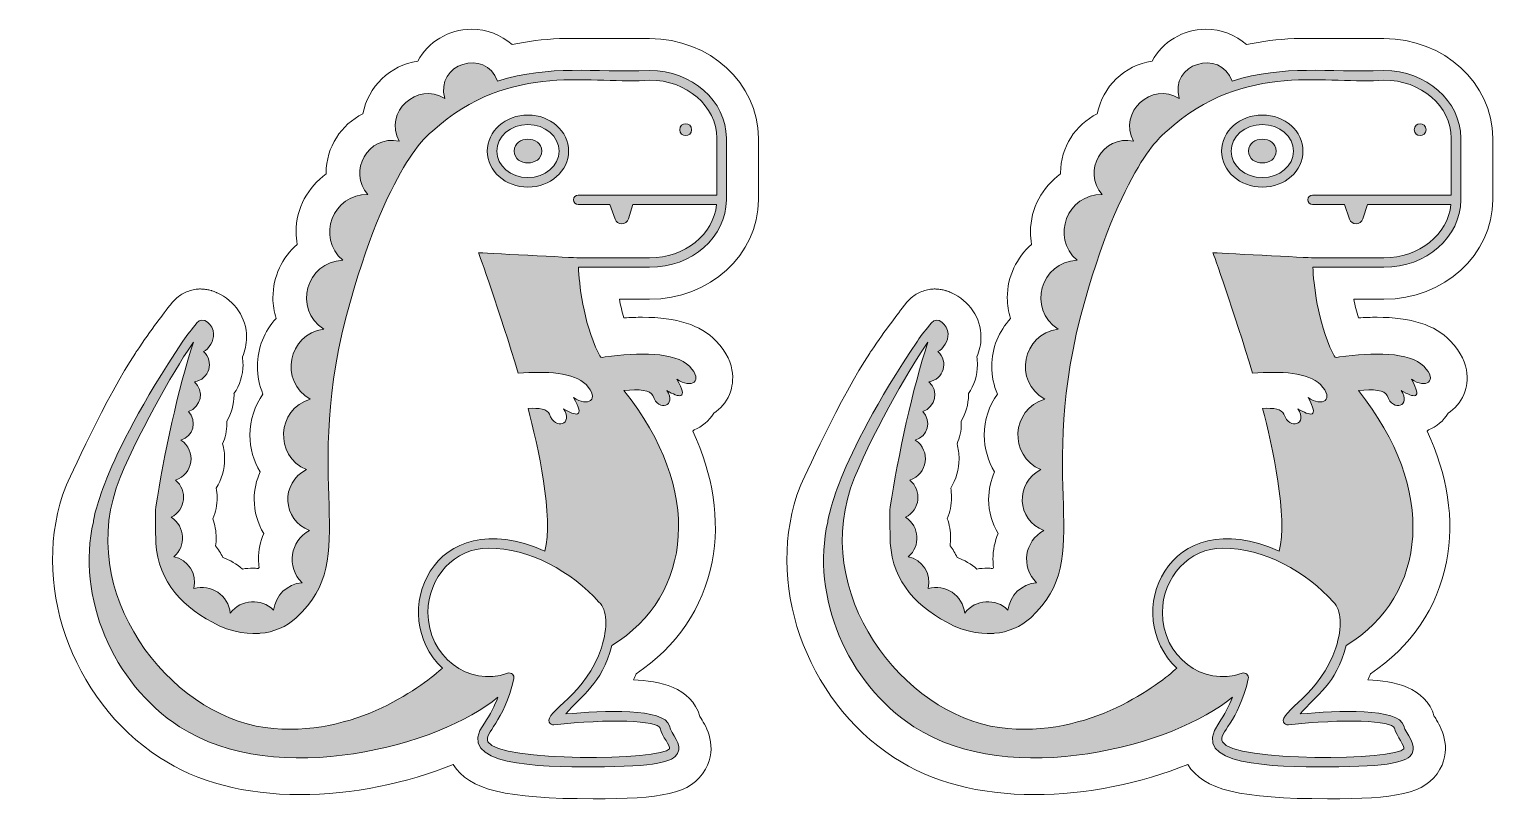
# Model space of a CAD drawing. Header units: inches. Extents: x 2.6 to 16, y -9.1 to -3.1.
# Drawn here: x 8.73 to 11.926, y -7.055 to -5.373 of the extents above; entities that cross this region are included whole.
import ezdxf

# ---------------------------------------------------------------- set-up
doc = ezdxf.new("R2010")
doc.units = ezdxf.units.IN
doc.header["$MEASUREMENT"] = 0
doc.layers.add('_U+0421_U+043B_U+043E_U+0439 1', color=7, linetype='Continuous')

msp = doc.modelspace()

# ---------------------------------------------------------------- hatches: boundary and pattern name
at = {"layer": '_U+0421_U+043B_U+043E_U+0439 1', "true_color": 0xffffff}
h = msp.add_hatch(color=7, dxfattribs=at)
h.dxf.hatch_style = 2
edge = h.paths.add_edge_path()
edge.add_spline(control_points=[(9.819, -5.5606), (9.7699, -5.5606), (9.73, -5.596), (9.73, -5.6394), (9.73, -5.6829), (9.7699, -5.7183), (9.819, -5.7183), (9.8679, -5.7183), (9.9078, -5.6829), (9.9078, -5.6394), (9.9078, -5.596), (9.8679, -5.5606), (9.819, -5.5606)], knot_values=[0, 0, 0, 0, 0.013889, 0.013889, 0.013889, 0.027778, 0.027778, 0.027778, 0.041667, 0.041667, 0.041667, 0.055556, 0.055556, 0.055556, 0.055556], degree=3, periodic=0)
edge.add_line((9.819, -5.5606), (9.819, -5.5606))
edge = h.paths.add_edge_path()
edge.add_spline(control_points=[(9.819, -5.6974), (9.7814, -5.6974), (9.7508, -5.6714), (9.7508, -5.6394), (9.7508, -5.6074), (9.7814, -5.5814), (9.819, -5.5814), (9.8565, -5.5814), (9.8869, -5.6074), (9.8869, -5.6394), (9.8869, -5.6714), (9.8565, -5.6974), (9.819, -5.6974)], knot_values=[0, 0, 0, 0, 0.013889, 0.013889, 0.013889, 0.027778, 0.027778, 0.027778, 0.041667, 0.041667, 0.041667, 0.055556, 0.055556, 0.055556, 0.055556], degree=3, periodic=0)
edge.add_line((9.819, -5.6974), (9.819, -5.6974))
edge = h.paths.add_edge_path()
edge.add_spline(control_points=[(9.849, -5.6394), (9.849, -5.6741), (9.7889, -5.6741), (9.7889, -5.6394), (9.7889, -5.6048), (9.849, -5.6047), (9.849, -5.6394)], knot_values=[0, 0, 0, 0, 0.013889, 0.013889, 0.013889, 0.027778, 0.027778, 0.027778, 0.027778], degree=3, periodic=0)
edge.add_line((9.849, -5.6394), (9.849, -5.6394))
edge = h.paths.add_edge_path()
edge.add_spline(control_points=[(10.0847, -5.4634), (9.9585, -5.4677), (9.8704, -5.4502), (9.7528, -5.4864), (9.7269, -5.4144), (9.6152, -5.4481), (9.6375, -5.5245), (9.5768, -5.4876), (9.5039, -5.5533), (9.5375, -5.6178), (9.4695, -5.6033), (9.4247, -5.6841), (9.4695, -5.7344), (9.3928, -5.7329), (9.3565, -5.8281), (9.4143, -5.8781), (9.3347, -5.8809), (9.3054, -5.9849), (9.3729, -6.0287), (9.2947, -6.0387), (9.2745, -6.1433), (9.3436, -6.1815), (9.27, -6.2034), (9.2643, -6.306), (9.3354, -6.3358), (9.2777, -6.3639), (9.2821, -6.4463), (9.3419, -6.4685), (9.2992, -6.4919), (9.2907, -6.5482), (9.3256, -6.5829), (9.2932, -6.5856), (9.2673, -6.6106), (9.2633, -6.6426), (9.2368, -6.6165), (9.1924, -6.6184), (9.1688, -6.6493), (9.1645, -6.6108), (9.127, -6.5847), (9.089, -6.5954), (9.0972, -6.5627), (9.0759, -6.5323), (9.0457, -6.5261), (9.0727, -6.5033), (9.071, -6.4598), (9.0396, -6.4399), (9.0715, -6.4238), (9.0761, -6.3811), (9.0489, -6.3585), (9.0881, -6.346), (9.0956, -6.2941), (9.061, -6.2714), (9.088, -6.2632), (9.0974, -6.2297), (9.0772, -6.2086), (9.1054, -6.1994), (9.113, -6.1633), (9.0905, -6.1438), (9.1226, -6.1392), (9.1348, -6.0993), (9.1103, -6.0776), (9.1224, -6.0723), (9.1331, -6.0531), (9.1325, -6.0391), (9.1316, -6.0191), (9.1088, -5.9983), (9.0959, -6.0147), (9.0853, -6.0283), (9.0745, -6.0413), (9.0654, -6.0549), (8.8834, -6.327), (8.8697, -6.4496), (8.8697, -6.4496), (8.8325, -6.613), (8.9111, -6.8022), (9.058, -6.8977), (9.2696, -7.0356), (9.6281, -6.9387), (9.7535, -6.8334), (9.7465, -6.8514), (9.7368, -6.872), (9.7239, -6.8897), (9.6561, -6.984), (9.8444, -6.9853), (9.9613, -6.9853), (10.1014, -6.9853), (10.1359, -6.9742), (10.146, -6.9562), (10.1578, -6.9354), (10.1325, -6.9147), (10.1279, -6.8959), (10.118, -6.856), (9.9828, -6.8624), (9.9016, -6.8699), (9.9372, -6.8271), (9.9792, -6.807), (10.0025, -6.7203), (10.1809, -6.6097), (10.2018, -6.3786), (10.0288, -6.1631), (10.0612, -6.1596), (10.0872, -6.1612), (10.0917, -6.174), (10.1049, -6.2121), (10.1446, -6.1956), (10.1226, -6.163), (10.1489, -6.1784), (10.1709, -6.1842), (10.1446, -6.1381), (10.1754, -6.1591), (10.204, -6.1432), (10.1717, -6.1099), (10.1407, -6.0779), (10.0601, -6.0795), (9.9875, -6.0891), (9.9768, -6.0917), (9.9782, -6.0905), (9.9729, -6.0813), (9.9387, -6.0101), (9.9311, -5.9283), (9.9294, -5.8935), (9.9294, -5.8935), (10.0847, -5.8935), (10.0847, -5.8935), (10.1771, -5.8935), (10.2524, -5.8273), (10.2524, -5.7459), (10.2524, -5.7459), (10.2524, -5.611), (10.2524, -5.611), (10.2524, -5.5296), (10.1771, -5.4634), (10.0847, -5.4634)], knot_values=[0, 0, 0, 0, 0.013889, 0.013889, 0.013889, 0.027778, 0.027778, 0.027778, 0.041667, 0.041667, 0.041667, 0.055556, 0.055556, 0.055556, 0.069444, 0.069444, 0.069444, 0.083333, 0.083333, 0.083333, 0.097222, 0.097222, 0.097222, 0.111111, 0.111111, 0.111111, 0.125, 0.125, 0.125, 0.138889, 0.138889, 0.138889, 0.152778, 0.152778, 0.152778, 0.166667, 0.166667, 0.166667, 0.180556, 0.180556, 0.180556, 0.194444, 0.194444, 0.194444, 0.208333, 0.208333, 0.208333, 0.222222, 0.222222, 0.222222, 0.236111, 0.236111, 0.236111, 0.25, 0.25, 0.25, 0.263889, 0.263889, 0.263889, 0.277778, 0.277778, 0.277778, 0.291667, 0.291667, 0.291667, 0.305556, 0.305556, 0.305556, 0.319444, 0.319444, 0.319444, 0.333333, 0.333333, 0.333333, 0.347222, 0.347222, 0.347222, 0.361111, 0.361111, 0.361111, 0.375, 0.375, 0.375, 0.388889, 0.388889, 0.388889, 0.402778, 0.402778, 0.402778, 0.416667, 0.416667, 0.416667, 0.430556, 0.430556, 0.430556, 0.444444, 0.444444, 0.444444, 0.458333, 0.458333, 0.458333, 0.472222, 0.472222, 0.472222, 0.486111, 0.486111, 0.486111, 0.5, 0.5, 0.5, 0.513889, 0.513889, 0.513889, 0.527778, 0.527778, 0.527778, 0.541667, 0.541667, 0.541667, 0.555556, 0.555556, 0.555556, 0.569444, 0.569444, 0.569444, 0.583333, 0.583333, 0.583333, 0.597222, 0.597222, 0.597222, 0.611111, 0.611111, 0.611111, 0.611111], degree=3, periodic=0)
edge.add_line((10.0847, -5.4634), (10.0847, -5.4634))
edge = h.paths.add_edge_path()
edge.add_spline(control_points=[(9.9796, -6.725), (9.9483, -6.8247), (9.8548, -6.8663), (9.8654, -6.8877), (9.8673, -6.8917), (9.8715, -6.8939), (9.8759, -6.8935), (9.9951, -6.8803), (10.1034, -6.8838), (10.1076, -6.9008), (10.1122, -6.9193), (10.1311, -6.9402), (10.1279, -6.946), (10.1139, -6.9708), (9.7553, -6.9764), (9.7317, -6.9304), (9.722, -6.9116), (9.7674, -6.8872), (9.7883, -6.7929), (9.7901, -6.7849), (9.7824, -6.778), (9.7746, -6.7808), (9.6887, -6.8117), (9.6006, -6.7434), (9.6006, -6.6478), (9.6006, -6.5702), (9.6597, -6.5072), (9.7324, -6.5072), (9.8227, -6.5072), (9.9152, -6.5591), (9.9742, -6.6251), (9.9919, -6.6427), (9.9939, -6.68), (9.9796, -6.725)], knot_values=[0, 0, 0, 0, 0.013889, 0.013889, 0.013889, 0.027778, 0.027778, 0.027778, 0.041667, 0.041667, 0.041667, 0.055556, 0.055556, 0.055556, 0.069444, 0.069444, 0.069444, 0.083333, 0.083333, 0.083333, 0.097222, 0.097222, 0.097222, 0.111111, 0.111111, 0.111111, 0.125, 0.125, 0.125, 0.138889, 0.138889, 0.138889, 0.152778, 0.152778, 0.152778, 0.152778], degree=3, periodic=0)
edge.add_line((9.9796, -6.725), (9.9796, -6.725))
edge = h.paths.add_edge_path()
edge.add_spline(control_points=[(10.0847, -5.8727), (10.0847, -5.8727), (9.929, -5.8727), (9.929, -5.8727), (9.9261, -5.8727), (9.711, -5.8616), (9.711, -5.8616), (9.711, -5.8616), (9.7576, -5.9906), (9.7976, -6.1252), (9.8593, -6.1199), (9.9199, -6.1231), (9.9459, -6.1499), (9.9782, -6.1832), (9.9496, -6.1991), (9.9187, -6.1781), (9.9451, -6.2242), (9.9231, -6.2184), (9.8967, -6.203), (9.9187, -6.2357), (9.879, -6.2521), (9.8659, -6.2142), (9.8622, -6.2036), (9.8439, -6.2006), (9.8193, -6.2018), (9.8405, -6.281), (9.8755, -6.4426), (9.856, -6.514), (9.6104, -6.4032), (9.5088, -6.6556), (9.6325, -6.7697), (9.5971, -6.8012), (9.4429, -6.9258), (9.2448, -6.8995), (9.0363, -6.8717), (8.8251, -6.6041), (8.9284, -6.3527), (8.9736, -6.2427), (9.0597, -6.0962), (9.0884, -6.0572), (9.0551, -6.1568), (9.0233, -6.3066), (9.0061, -6.4169), (9.0039, -6.431), (9.0064, -6.4962), (9.0064, -6.4962), (9.0117, -6.5822), (9.0653, -6.6382), (9.1442, -6.6769), (9.1873, -6.6979), (9.2359, -6.6938), (9.2341, -6.6935), (9.2635, -6.6913), (9.2912, -6.6793), (9.313, -6.6594), (9.4599, -6.5246), (9.3175, -6.3683), (9.4311, -5.9672), (9.5189, -5.657), (9.6112, -5.5945), (9.6104, -5.5959), (9.7799, -5.44), (9.9672, -5.4954), (10.0847, -5.4842), (10.1656, -5.4842), (10.2315, -5.5411), (10.2315, -5.611), (10.2315, -5.611), (10.2315, -5.7355), (10.2315, -5.7355), (10.2315, -5.7355), (9.9289, -5.7355), (9.9289, -5.7355), (9.9231, -5.7355), (9.9184, -5.7402), (9.9184, -5.7459), (9.9184, -5.7517), (9.9231, -5.7563), (9.9289, -5.7563), (9.9289, -5.7563), (9.9982, -5.7563), (9.9982, -5.7563), (9.9982, -5.7563), (10.0093, -5.7881), (10.0093, -5.7881), (10.0114, -5.7943), (10.0172, -5.7984), (10.0238, -5.7984), (10.0304, -5.7984), (10.0363, -5.7941), (10.0384, -5.7877), (10.0384, -5.7877), (10.0485, -5.7563), (10.0485, -5.7563), (10.0485, -5.7563), (10.2309, -5.7563), (10.2309, -5.7563), (10.2247, -5.8214), (10.1616, -5.8727), (10.0847, -5.8727)], knot_values=[0, 0, 0, 0, 0.013889, 0.013889, 0.013889, 0.027778, 0.027778, 0.027778, 0.041667, 0.041667, 0.041667, 0.055556, 0.055556, 0.055556, 0.069444, 0.069444, 0.069444, 0.083333, 0.083333, 0.083333, 0.097222, 0.097222, 0.097222, 0.111111, 0.111111, 0.111111, 0.125, 0.125, 0.125, 0.138889, 0.138889, 0.138889, 0.152778, 0.152778, 0.152778, 0.166667, 0.166667, 0.166667, 0.180556, 0.180556, 0.180556, 0.194444, 0.194444, 0.194444, 0.208333, 0.208333, 0.208333, 0.222222, 0.222222, 0.222222, 0.236111, 0.236111, 0.236111, 0.25, 0.25, 0.25, 0.263889, 0.263889, 0.263889, 0.277778, 0.277778, 0.277778, 0.291667, 0.291667, 0.291667, 0.305556, 0.305556, 0.305556, 0.319444, 0.319444, 0.319444, 0.333333, 0.333333, 0.333333, 0.347222, 0.347222, 0.347222, 0.361111, 0.361111, 0.361111, 0.375, 0.375, 0.375, 0.388889, 0.388889, 0.388889, 0.402778, 0.402778, 0.402778, 0.416667, 0.416667, 0.416667, 0.430556, 0.430556, 0.430556, 0.444444, 0.444444, 0.444444, 0.458333, 0.458333, 0.458333, 0.458333], degree=3, periodic=0)
edge.add_line((10.0847, -5.8727), (10.0847, -5.8727))
edge = h.paths.add_edge_path()
edge.add_spline(control_points=[(10.1507, -5.5927), (10.1507, -5.5756), (10.1766, -5.5753), (10.1766, -5.5927), (10.1766, -5.6098), (10.1507, -5.6096), (10.1507, -5.5927)], knot_values=[0, 0, 0, 0, 0.013889, 0.013889, 0.013889, 0.027778, 0.027778, 0.027778, 0.027778], degree=3, periodic=0)
edge.add_line((10.1507, -5.5927), (10.1507, -5.5927))
h = msp.add_hatch(color=7, dxfattribs=at)
h.dxf.hatch_style = 2
edge = h.paths.add_edge_path()
edge.add_spline(control_points=[(11.4232, -5.5606), (11.3742, -5.5606), (11.3342, -5.596), (11.3342, -5.6394), (11.3342, -5.6829), (11.3742, -5.7183), (11.4232, -5.7183), (11.4722, -5.7183), (11.512, -5.6829), (11.512, -5.6394), (11.512, -5.596), (11.4722, -5.5606), (11.4232, -5.5606)], knot_values=[0, 0, 0, 0, 0.013889, 0.013889, 0.013889, 0.027778, 0.027778, 0.027778, 0.041667, 0.041667, 0.041667, 0.055556, 0.055556, 0.055556, 0.055556], degree=3, periodic=0)
edge.add_line((11.4232, -5.5606), (11.4232, -5.5606))
edge = h.paths.add_edge_path()
edge.add_spline(control_points=[(11.4232, -5.6974), (11.3856, -5.6974), (11.3551, -5.6714), (11.3551, -5.6394), (11.3551, -5.6074), (11.3856, -5.5814), (11.4232, -5.5814), (11.4607, -5.5814), (11.4912, -5.6074), (11.4912, -5.6394), (11.4912, -5.6714), (11.4607, -5.6974), (11.4232, -5.6974)], knot_values=[0, 0, 0, 0, 0.013889, 0.013889, 0.013889, 0.027778, 0.027778, 0.027778, 0.041667, 0.041667, 0.041667, 0.055556, 0.055556, 0.055556, 0.055556], degree=3, periodic=0)
edge.add_line((11.4232, -5.6974), (11.4232, -5.6974))
edge = h.paths.add_edge_path()
edge.add_spline(control_points=[(11.4532, -5.6394), (11.4532, -5.6741), (11.3931, -5.6741), (11.3931, -5.6394), (11.3931, -5.6048), (11.4532, -5.6047), (11.4532, -5.6394)], knot_values=[0, 0, 0, 0, 0.013889, 0.013889, 0.013889, 0.027778, 0.027778, 0.027778, 0.027778], degree=3, periodic=0)
edge.add_line((11.4532, -5.6394), (11.4532, -5.6394))
edge = h.paths.add_edge_path()
edge.add_spline(control_points=[(11.6889, -5.4634), (11.5628, -5.4677), (11.4746, -5.4502), (11.357, -5.4864), (11.3311, -5.4144), (11.2195, -5.4481), (11.2417, -5.5245), (11.1811, -5.4876), (11.1081, -5.5533), (11.1417, -5.6178), (11.0738, -5.6033), (11.029, -5.6841), (11.0737, -5.7344), (10.997, -5.7329), (10.9607, -5.8281), (11.0185, -5.8781), (10.9389, -5.8809), (10.9096, -5.9849), (10.9771, -6.0287), (10.8989, -6.0387), (10.8787, -6.1433), (10.9478, -6.1815), (10.8742, -6.2034), (10.8685, -6.306), (10.9396, -6.3358), (10.8819, -6.3639), (10.8863, -6.4463), (10.9462, -6.4685), (10.9035, -6.4919), (10.895, -6.5482), (10.9298, -6.5829), (10.8974, -6.5856), (10.8715, -6.6106), (10.8675, -6.6426), (10.841, -6.6165), (10.7967, -6.6184), (10.7731, -6.6493), (10.7688, -6.6108), (10.7312, -6.5847), (10.6932, -6.5954), (10.7015, -6.5627), (10.6801, -6.5323), (10.6499, -6.5261), (10.6769, -6.5033), (10.6752, -6.4598), (10.6438, -6.4399), (10.6757, -6.4238), (10.6803, -6.3811), (10.6531, -6.3585), (10.6923, -6.346), (10.6998, -6.2941), (10.6652, -6.2714), (10.6922, -6.2632), (10.7017, -6.2297), (10.6815, -6.2086), (10.7097, -6.1994), (10.7172, -6.1633), (10.6948, -6.1438), (10.7269, -6.1392), (10.739, -6.0993), (10.7145, -6.0776), (10.7267, -6.0723), (10.7373, -6.0531), (10.7367, -6.0391), (10.7358, -6.0191), (10.7131, -5.9983), (10.7002, -6.0147), (10.6895, -6.0283), (10.6787, -6.0413), (10.6696, -6.0549), (10.4876, -6.327), (10.4739, -6.4496), (10.4739, -6.4496), (10.4368, -6.613), (10.5154, -6.8022), (10.6623, -6.8977), (10.8738, -7.0356), (11.2324, -6.9387), (11.3577, -6.8334), (11.3508, -6.8514), (11.341, -6.872), (11.3282, -6.8897), (11.2603, -6.984), (11.4487, -6.9853), (11.5655, -6.9853), (11.7057, -6.9853), (11.7401, -6.9742), (11.7502, -6.9562), (11.762, -6.9354), (11.7367, -6.9147), (11.7321, -6.8959), (11.7223, -6.856), (11.5871, -6.8624), (11.5058, -6.8699), (11.5415, -6.8271), (11.5834, -6.807), (11.6067, -6.7203), (11.7852, -6.6097), (11.8061, -6.3786), (11.633, -6.1631), (11.6655, -6.1596), (11.6915, -6.1612), (11.696, -6.174), (11.7092, -6.2121), (11.7488, -6.1956), (11.7268, -6.163), (11.7532, -6.1784), (11.7752, -6.1842), (11.7488, -6.1381), (11.7797, -6.1591), (11.8083, -6.1432), (11.776, -6.1099), (11.745, -6.0779), (11.6643, -6.0795), (11.5917, -6.0891), (11.581, -6.0917), (11.5825, -6.0905), (11.5771, -6.0813), (11.5429, -6.0101), (11.5353, -5.9283), (11.5336, -5.8935), (11.5336, -5.8935), (11.6889, -5.8935), (11.6889, -5.8935), (11.7814, -5.8935), (11.8566, -5.8273), (11.8566, -5.7459), (11.8566, -5.7459), (11.8566, -5.611), (11.8566, -5.611), (11.8566, -5.5296), (11.7814, -5.4634), (11.6889, -5.4634)], knot_values=[0, 0, 0, 0, 0.013889, 0.013889, 0.013889, 0.027778, 0.027778, 0.027778, 0.041667, 0.041667, 0.041667, 0.055556, 0.055556, 0.055556, 0.069444, 0.069444, 0.069444, 0.083333, 0.083333, 0.083333, 0.097222, 0.097222, 0.097222, 0.111111, 0.111111, 0.111111, 0.125, 0.125, 0.125, 0.138889, 0.138889, 0.138889, 0.152778, 0.152778, 0.152778, 0.166667, 0.166667, 0.166667, 0.180556, 0.180556, 0.180556, 0.194444, 0.194444, 0.194444, 0.208333, 0.208333, 0.208333, 0.222222, 0.222222, 0.222222, 0.236111, 0.236111, 0.236111, 0.25, 0.25, 0.25, 0.263889, 0.263889, 0.263889, 0.277778, 0.277778, 0.277778, 0.291667, 0.291667, 0.291667, 0.305556, 0.305556, 0.305556, 0.319444, 0.319444, 0.319444, 0.333333, 0.333333, 0.333333, 0.347222, 0.347222, 0.347222, 0.361111, 0.361111, 0.361111, 0.375, 0.375, 0.375, 0.388889, 0.388889, 0.388889, 0.402778, 0.402778, 0.402778, 0.416667, 0.416667, 0.416667, 0.430556, 0.430556, 0.430556, 0.444444, 0.444444, 0.444444, 0.458333, 0.458333, 0.458333, 0.472222, 0.472222, 0.472222, 0.486111, 0.486111, 0.486111, 0.5, 0.5, 0.5, 0.513889, 0.513889, 0.513889, 0.527778, 0.527778, 0.527778, 0.541667, 0.541667, 0.541667, 0.555556, 0.555556, 0.555556, 0.569444, 0.569444, 0.569444, 0.583333, 0.583333, 0.583333, 0.597222, 0.597222, 0.597222, 0.611111, 0.611111, 0.611111, 0.611111], degree=3, periodic=0)
edge.add_line((11.6889, -5.4634), (11.6889, -5.4634))
edge = h.paths.add_edge_path()
edge.add_spline(control_points=[(11.5839, -6.725), (11.5525, -6.8247), (11.459, -6.8663), (11.4696, -6.8877), (11.4716, -6.8917), (11.4757, -6.8939), (11.4801, -6.8935), (11.5993, -6.8803), (11.7077, -6.8838), (11.7119, -6.9008), (11.7164, -6.9193), (11.7353, -6.9402), (11.7321, -6.946), (11.7181, -6.9708), (11.3595, -6.9764), (11.3359, -6.9304), (11.3263, -6.9116), (11.3716, -6.8872), (11.3926, -6.7929), (11.3944, -6.7849), (11.3866, -6.778), (11.3789, -6.7808), (11.2929, -6.8117), (11.2049, -6.7434), (11.2049, -6.6478), (11.2049, -6.5702), (11.264, -6.5072), (11.3366, -6.5072), (11.4269, -6.5072), (11.5195, -6.5591), (11.5784, -6.6251), (11.5961, -6.6427), (11.5981, -6.68), (11.5839, -6.725)], knot_values=[0, 0, 0, 0, 0.013889, 0.013889, 0.013889, 0.027778, 0.027778, 0.027778, 0.041667, 0.041667, 0.041667, 0.055556, 0.055556, 0.055556, 0.069444, 0.069444, 0.069444, 0.083333, 0.083333, 0.083333, 0.097222, 0.097222, 0.097222, 0.111111, 0.111111, 0.111111, 0.125, 0.125, 0.125, 0.138889, 0.138889, 0.138889, 0.152778, 0.152778, 0.152778, 0.152778], degree=3, periodic=0)
edge.add_line((11.5839, -6.725), (11.5839, -6.725))
edge = h.paths.add_edge_path()
edge.add_spline(control_points=[(11.6889, -5.8727), (11.6889, -5.8727), (11.5333, -5.8727), (11.5333, -5.8727), (11.5303, -5.8727), (11.3153, -5.8616), (11.3153, -5.8616), (11.3153, -5.8616), (11.3618, -5.9906), (11.4018, -6.1252), (11.4635, -6.1199), (11.5241, -6.1231), (11.5501, -6.1499), (11.5824, -6.1832), (11.5538, -6.1991), (11.523, -6.1781), (11.5493, -6.2242), (11.5273, -6.2184), (11.501, -6.203), (11.523, -6.2357), (11.4833, -6.2521), (11.4701, -6.2142), (11.4664, -6.2036), (11.4481, -6.2006), (11.4235, -6.2018), (11.4448, -6.281), (11.4797, -6.4426), (11.4602, -6.514), (11.2147, -6.4032), (11.113, -6.6556), (11.2368, -6.7697), (11.2013, -6.8012), (11.0472, -6.9258), (10.8491, -6.8995), (10.6405, -6.8717), (10.4294, -6.6041), (10.5327, -6.3527), (10.5778, -6.2427), (10.6639, -6.0962), (10.6927, -6.0572), (10.6594, -6.1568), (10.6275, -6.3066), (10.6103, -6.4169), (10.6081, -6.431), (10.6106, -6.4962), (10.6106, -6.4962), (10.616, -6.5822), (10.6695, -6.6382), (10.7485, -6.6769), (10.7915, -6.6979), (10.8401, -6.6938), (10.8383, -6.6935), (10.8677, -6.6913), (10.8955, -6.6793), (10.9172, -6.6594), (11.0641, -6.5246), (10.9217, -6.3683), (11.0353, -5.9672), (11.1231, -5.657), (11.2154, -5.5945), (11.2146, -5.5959), (11.3841, -5.44), (11.5714, -5.4954), (11.6889, -5.4842), (11.7699, -5.4842), (11.8358, -5.5411), (11.8358, -5.611), (11.8358, -5.611), (11.8358, -5.7355), (11.8358, -5.7355), (11.8358, -5.7355), (11.5331, -5.7355), (11.5331, -5.7355), (11.5273, -5.7355), (11.5227, -5.7402), (11.5227, -5.7459), (11.5227, -5.7517), (11.5273, -5.7563), (11.5331, -5.7563), (11.5331, -5.7563), (11.6024, -5.7563), (11.6024, -5.7563), (11.6024, -5.7563), (11.6135, -5.7881), (11.6135, -5.7881), (11.6157, -5.7943), (11.6215, -5.7984), (11.628, -5.7984), (11.6347, -5.7984), (11.6406, -5.7941), (11.6426, -5.7877), (11.6426, -5.7877), (11.6527, -5.7563), (11.6527, -5.7563), (11.6527, -5.7563), (11.8351, -5.7563), (11.8351, -5.7563), (11.829, -5.8214), (11.7658, -5.8727), (11.6889, -5.8727)], knot_values=[0, 0, 0, 0, 0.013889, 0.013889, 0.013889, 0.027778, 0.027778, 0.027778, 0.041667, 0.041667, 0.041667, 0.055556, 0.055556, 0.055556, 0.069444, 0.069444, 0.069444, 0.083333, 0.083333, 0.083333, 0.097222, 0.097222, 0.097222, 0.111111, 0.111111, 0.111111, 0.125, 0.125, 0.125, 0.138889, 0.138889, 0.138889, 0.152778, 0.152778, 0.152778, 0.166667, 0.166667, 0.166667, 0.180556, 0.180556, 0.180556, 0.194444, 0.194444, 0.194444, 0.208333, 0.208333, 0.208333, 0.222222, 0.222222, 0.222222, 0.236111, 0.236111, 0.236111, 0.25, 0.25, 0.25, 0.263889, 0.263889, 0.263889, 0.277778, 0.277778, 0.277778, 0.291667, 0.291667, 0.291667, 0.305556, 0.305556, 0.305556, 0.319444, 0.319444, 0.319444, 0.333333, 0.333333, 0.333333, 0.347222, 0.347222, 0.347222, 0.361111, 0.361111, 0.361111, 0.375, 0.375, 0.375, 0.388889, 0.388889, 0.388889, 0.402778, 0.402778, 0.402778, 0.416667, 0.416667, 0.416667, 0.430556, 0.430556, 0.430556, 0.444444, 0.444444, 0.444444, 0.458333, 0.458333, 0.458333, 0.458333], degree=3, periodic=0)
edge.add_line((11.6889, -5.8727), (11.6889, -5.8727))
edge = h.paths.add_edge_path()
edge.add_spline(control_points=[(11.7549, -5.5927), (11.7549, -5.5756), (11.7808, -5.5753), (11.7808, -5.5927), (11.7808, -5.6098), (11.7549, -5.6096), (11.7549, -5.5927)], knot_values=[0, 0, 0, 0, 0.013889, 0.013889, 0.013889, 0.027778, 0.027778, 0.027778, 0.027778], degree=3, periodic=0)
edge.add_line((11.7549, -5.5927), (11.7549, -5.5927))

# ---------------------------------------------------------------- linework, layer by layer
at = {"layer": '_U+0421_U+043B_U+043E_U+0439 1', "color": 1, "lineweight": 9, "true_color": 0xff0000}
for points in [[(10.3223, -5.7459), (10.3223, -5.7459), (10.3223, -5.611), (10.3223, -5.611), (10.3223, -5.4911), (10.2157, -5.3935), (10.0847, -5.3935), (10.0847, -5.3935), (9.8914, -5.3935), (9.8914, -5.3935), (9.8903, -5.3935), (9.8892, -5.3935), (9.8881, -5.3936), (9.8522, -5.395), (9.8176, -5.3996), (9.7843, -5.4064), (9.7606, -5.3856), (9.7295, -5.3731), (9.6956, -5.3731), (9.6451, -5.3731), (9.601, -5.4012), (9.5782, -5.4426), (9.5179, -5.4519), (9.4698, -5.4984), (9.4584, -5.5579), (9.4109, -5.5816), (9.3782, -5.6306), (9.3782, -5.6871), (9.3782, -5.6879), (9.3783, -5.6887), (9.3783, -5.6895), (9.3386, -5.7177), (9.3125, -5.7639), (9.3125, -5.8163), (9.3125, -5.8255), (9.3133, -5.8345), (9.3149, -5.8433), (9.2825, -5.8718), (9.2619, -5.9134), (9.2619, -5.9599), (9.2619, -5.9756), (9.2644, -5.9908), (9.2689, -6.0053), (9.2436, -6.0329), (9.228, -6.0696), (9.228, -6.1099), (9.228, -6.1314), (9.2324, -6.1519), (9.2402, -6.1705), (9.2223, -6.1959), (9.2116, -6.2268), (9.2116, -6.2601), (9.2116, -6.2896), (9.22, -6.317), (9.2342, -6.3405), (9.2259, -6.3589), (9.2211, -6.3792), (9.2211, -6.4007), (9.2211, -6.428), (9.2288, -6.4536), (9.2419, -6.4755), (9.2346, -6.4928), (9.2305, -6.5118), (9.2305, -6.5318), (9.2305, -6.5378), (9.2311, -6.5438), (9.2318, -6.5497), (9.231, -6.5504), (9.2303, -6.5512), (9.2295, -6.5519), (9.226, -6.5516), (9.2225, -6.5511), (9.2188, -6.5511), (9.2109, -6.5511), (9.2031, -6.5518), (9.1955, -6.553), (9.1829, -6.5421), (9.1684, -6.5336), (9.1524, -6.5278), (9.1482, -6.5186), (9.1429, -6.5099), (9.1368, -6.502), (9.1375, -6.4964), (9.138, -6.4908), (9.138, -6.485), (9.138, -6.4703), (9.1354, -6.4562), (9.1308, -6.443), (9.1368, -6.4286), (9.1401, -6.4128), (9.1401, -6.3962), (9.1401, -6.3893), (9.1394, -6.3825), (9.1383, -6.3759), (9.1498, -6.3573), (9.1565, -6.3354), (9.1565, -6.312), (9.1565, -6.3009), (9.1549, -6.29), (9.1521, -6.2797), (9.1581, -6.266), (9.1615, -6.2509), (9.1615, -6.2351), (9.1615, -6.2332), (9.1613, -6.2313), (9.1612, -6.2295), (9.1712, -6.2128), (9.177, -6.1933), (9.177, -6.1724), (9.177, -6.1714), (9.1769, -6.1704), (9.1769, -6.1694), (9.1893, -6.1515), (9.1966, -6.1297), (9.1966, -6.1063), (9.1966, -6.1005), (9.1961, -6.0949), (9.1953, -6.0893), (9.2011, -6.0761), (9.2044, -6.0615), (9.2044, -6.0462), (9.2044, -6.004), (9.1789, -5.9666), (9.1401, -5.9493), (9.1398, -5.9491), (9.1394, -5.949), (9.139, -5.9488), (9.1356, -5.9474), (9.1322, -5.9458), (9.1285, -5.9446), (9.128, -5.9444), (9.1274, -5.9443), (9.1268, -5.9442), (9.1251, -5.9437), (9.1235, -5.9434), (9.1218, -5.943), (9.1188, -5.9423), (9.1157, -5.9418), (9.1126, -5.9414), (9.1109, -5.9413), (9.1092, -5.9411), (9.1074, -5.941), (9.1063, -5.941), (9.1052, -5.9408), (9.1041, -5.9408), (9.1011, -5.9408), (9.0981, -5.941), (9.0952, -5.9413), (9.0949, -5.9414), (9.0946, -5.9413), (9.0944, -5.9414), (9.0899, -5.9419), (9.0856, -5.943), (9.0813, -5.9443), (9.0801, -5.9446), (9.079, -5.9449), (9.0779, -5.9453), (9.0739, -5.9467), (9.0699, -5.9483), (9.0661, -5.9504), (9.066, -5.9504), (9.0659, -5.9505), (9.0658, -5.9505), (9.0622, -5.9525), (9.0588, -5.955), (9.0554, -5.9576), (9.0545, -5.9583), (9.0534, -5.9588), (9.0525, -5.9596), (9.0506, -5.9612), (9.0489, -5.9633), (9.0471, -5.9651), (9.0451, -5.9671), (9.043, -5.969), (9.0412, -5.9712), (9.0412, -5.9713), (9.041, -5.9714), (9.041, -5.9715), (9.0298, -5.9857), (9.0191, -5.9998), (9.0093, -6.0132), (8.994, -6.0338), (8.9796, -6.0542), (8.9658, -6.0746), (8.9643, -6.0766), (8.963, -6.0787), (8.9616, -6.0809), (8.9008, -6.1715), (8.8128, -6.3637), (8.8095, -6.3723), (8.7297, -6.5782), (8.8197, -6.8386), (9.0142, -6.965), (9.0969, -7.0189), (9.2002, -7.0462), (9.3212, -7.0462), (9.4344, -7.0462), (9.5556, -7.0209), (9.6559, -6.9803), (9.6907, -7.036), (9.7707, -7.0552), (9.9613, -7.0552), (10.1088, -7.0552), (10.1755, -7.0462), (10.2069, -6.9906), (10.2346, -6.9414), (10.2078, -6.8969), (10.1977, -6.8801), (10.1967, -6.8785), (10.1956, -6.8769), (10.1947, -6.8752), (10.176, -6.8103), (10.1053, -6.7978), (10.0493, -6.7954), (10.0514, -6.7911), (10.0532, -6.7865), (10.0551, -6.782), (10.1432, -6.7237), (10.2019, -6.6379), (10.2213, -6.5372), (10.2389, -6.4455), (10.224, -6.3475), (10.1789, -6.2515), (10.1799, -6.2506), (10.1809, -6.2497), (10.1818, -6.2488), (10.1996, -6.242), (10.2148, -6.2294), (10.2248, -6.2124), (10.2398, -6.2027), (10.2518, -6.1887), (10.259, -6.1715), (10.2667, -6.1533), (10.2793, -6.1054), (10.2295, -6.0541), (10.1961, -6.0195), (10.1438, -6.0027), (10.0696, -6.0027), (10.0568, -6.0027), (10.0432, -6.0032), (10.0288, -6.0042), (10.0246, -5.9904), (10.0213, -5.9766), (10.0187, -5.9634), (10.0187, -5.9634), (10.0847, -5.9634), (10.0847, -5.9634), (10.2157, -5.9634), (10.3223, -5.8659), (10.3223, -5.7459)], [(11.9265, -5.7459), (11.9265, -5.7459), (11.9265, -5.611), (11.9265, -5.611), (11.9265, -5.4911), (11.8199, -5.3935), (11.6889, -5.3935), (11.6889, -5.3935), (11.4957, -5.3935), (11.4957, -5.3935), (11.4946, -5.3935), (11.4935, -5.3935), (11.4924, -5.3936), (11.4564, -5.395), (11.4218, -5.3996), (11.3886, -5.4064), (11.3648, -5.3856), (11.3337, -5.3731), (11.2998, -5.3731), (11.2493, -5.3731), (11.2053, -5.4012), (11.1824, -5.4426), (11.1221, -5.4519), (11.0741, -5.4984), (11.0627, -5.5579), (11.0152, -5.5816), (10.9824, -5.6306), (10.9824, -5.6871), (10.9824, -5.6879), (10.9826, -5.6887), (10.9826, -5.6895), (10.9428, -5.7177), (10.9167, -5.7639), (10.9167, -5.8163), (10.9167, -5.8255), (10.9176, -5.8345), (10.9191, -5.8433), (10.8867, -5.8718), (10.8661, -5.9134), (10.8661, -5.9599), (10.8661, -5.9756), (10.8686, -5.9908), (10.8731, -6.0053), (10.8478, -6.0329), (10.8322, -6.0696), (10.8322, -6.1099), (10.8322, -6.1314), (10.8366, -6.1519), (10.8444, -6.1705), (10.8265, -6.1959), (10.8158, -6.2268), (10.8158, -6.2601), (10.8158, -6.2896), (10.8242, -6.317), (10.8385, -6.3405), (10.8301, -6.3589), (10.8253, -6.3792), (10.8253, -6.4007), (10.8253, -6.428), (10.833, -6.4536), (10.8462, -6.4755), (10.8388, -6.4928), (10.8348, -6.5118), (10.8348, -6.5318), (10.8348, -6.5378), (10.8353, -6.5438), (10.836, -6.5497), (10.8353, -6.5504), (10.8345, -6.5512), (10.8338, -6.5519), (10.8302, -6.5516), (10.8267, -6.5511), (10.8231, -6.5511), (10.8151, -6.5511), (10.8073, -6.5518), (10.7998, -6.553), (10.7872, -6.5421), (10.7726, -6.5336), (10.7567, -6.5278), (10.7524, -6.5186), (10.7472, -6.5099), (10.741, -6.502), (10.7417, -6.4964), (10.7422, -6.4908), (10.7422, -6.485), (10.7422, -6.4703), (10.7396, -6.4562), (10.735, -6.443), (10.741, -6.4286), (10.7443, -6.4128), (10.7443, -6.3962), (10.7443, -6.3893), (10.7437, -6.3825), (10.7426, -6.3759), (10.754, -6.3573), (10.7607, -6.3354), (10.7607, -6.312), (10.7607, -6.3009), (10.7592, -6.29), (10.7563, -6.2797), (10.7623, -6.266), (10.7657, -6.2509), (10.7657, -6.2351), (10.7657, -6.2332), (10.7655, -6.2313), (10.7654, -6.2295), (10.7754, -6.2128), (10.7813, -6.1933), (10.7813, -6.1724), (10.7813, -6.1714), (10.7812, -6.1704), (10.7812, -6.1694), (10.7936, -6.1515), (10.8009, -6.1297), (10.8009, -6.1063), (10.8009, -6.1005), (10.8003, -6.0949), (10.7995, -6.0893), (10.8053, -6.0761), (10.8086, -6.0615), (10.8086, -6.0462), (10.8086, -6.004), (10.7831, -5.9666), (10.7443, -5.9493), (10.744, -5.9491), (10.7436, -5.949), (10.7432, -5.9488), (10.7398, -5.9474), (10.7364, -5.9458), (10.7328, -5.9446), (10.7322, -5.9444), (10.7316, -5.9443), (10.731, -5.9442), (10.7294, -5.9437), (10.7277, -5.9434), (10.726, -5.943), (10.723, -5.9423), (10.72, -5.9418), (10.7169, -5.9414), (10.7151, -5.9413), (10.7134, -5.9411), (10.7117, -5.941), (10.7106, -5.941), (10.7095, -5.9408), (10.7083, -5.9408), (10.7054, -5.9408), (10.7024, -5.941), (10.6994, -5.9413), (10.6991, -5.9414), (10.6989, -5.9413), (10.6986, -5.9414), (10.6942, -5.9419), (10.6898, -5.943), (10.6855, -5.9443), (10.6844, -5.9446), (10.6833, -5.9449), (10.6822, -5.9453), (10.6781, -5.9467), (10.6741, -5.9483), (10.6703, -5.9504), (10.6702, -5.9504), (10.6701, -5.9505), (10.67, -5.9505), (10.6664, -5.9525), (10.663, -5.955), (10.6596, -5.9576), (10.6587, -5.9583), (10.6577, -5.9588), (10.6568, -5.9596), (10.6548, -5.9612), (10.6532, -5.9633), (10.6513, -5.9651), (10.6493, -5.9671), (10.6472, -5.969), (10.6455, -5.9712), (10.6454, -5.9713), (10.6453, -5.9714), (10.6452, -5.9715), (10.634, -5.9857), (10.6233, -5.9998), (10.6136, -6.0132), (10.5982, -6.0338), (10.5839, -6.0542), (10.5701, -6.0746), (10.5686, -6.0766), (10.5672, -6.0787), (10.5659, -6.0809), (10.505, -6.1715), (10.417, -6.3637), (10.4137, -6.3723), (10.3339, -6.5782), (10.4239, -6.8386), (10.6184, -6.965), (10.7011, -7.0189), (10.8044, -7.0462), (10.9254, -7.0462), (11.0386, -7.0462), (11.1598, -7.0209), (11.2602, -6.9803), (11.2949, -7.036), (11.3749, -7.0552), (11.5655, -7.0552), (11.713, -7.0552), (11.7797, -7.0462), (11.8111, -6.9906), (11.8389, -6.9414), (11.812, -6.8969), (11.8019, -6.8801), (11.8009, -6.8785), (11.7999, -6.8769), (11.7989, -6.8752), (11.7803, -6.8103), (11.7095, -6.7978), (11.6536, -6.7954), (11.6556, -6.7911), (11.6574, -6.7865), (11.6593, -6.782), (11.7475, -6.7237), (11.8061, -6.6379), (11.8255, -6.5372), (11.8432, -6.4455), (11.8282, -6.3475), (11.7832, -6.2515), (11.7841, -6.2506), (11.7851, -6.2497), (11.786, -6.2488), (11.8039, -6.242), (11.819, -6.2294), (11.829, -6.2124), (11.844, -6.2027), (11.856, -6.1887), (11.8633, -6.1715), (11.871, -6.1533), (11.8835, -6.1054), (11.8337, -6.0541), (11.8003, -6.0195), (11.748, -6.0027), (11.6738, -6.0027), (11.661, -6.0027), (11.6474, -6.0032), (11.6331, -6.0042), (11.6289, -5.9904), (11.6256, -5.9766), (11.6229, -5.9634), (11.6229, -5.9634), (11.6889, -5.9634), (11.6889, -5.9634), (11.8199, -5.9634), (11.9265, -5.8659), (11.9265, -5.7459)]]:
    msp.add_open_spline(points, degree=3, knots=[0, 0, 0, 0, 1, 1, 1, 2, 2, 2, 3, 3, 3, 4, 4, 4, 5, 5, 5, 6, 6, 6, 7, 7, 7, 8, 8, 8, 9, 9, 9, 10, 10, 10, 11, 11, 11, 12, 12, 12, 13, 13, 13, 14, 14, 14, 15, 15, 15, 16, 16, 16, 17, 17, 17, 18, 18, 18, 19, 19, 19, 20, 20, 20, 21, 21, 21, 22, 22, 22, 23, 23, 23, 24, 24, 24, 25, 25, 25, 26, 26, 26, 27, 27, 27, 28, 28, 28, 29, 29, 29, 30, 30, 30, 31, 31, 31, 32, 32, 32, 33, 33, 33, 34, 34, 34, 35, 35, 35, 36, 36, 36, 37, 37, 37, 38, 38, 38, 39, 39, 39, 40, 40, 40, 41, 41, 41, 42, 42, 42, 43, 43, 43, 44, 44, 44, 45, 45, 45, 46, 46, 46, 47, 47, 47, 48, 48, 48, 49, 49, 49, 50, 50, 50, 51, 51, 51, 52, 52, 52, 53, 53, 53, 54, 54, 54, 55, 55, 55, 56, 56, 56, 57, 57, 57, 58, 58, 58, 59, 59, 59, 60, 60, 60, 61, 61, 61, 62, 62, 62, 63, 63, 63, 64, 64, 64, 65, 65, 65, 66, 66, 66, 67, 67, 67, 68, 68, 68, 69, 69, 69, 70, 70, 70, 71, 71, 71, 72, 72, 72, 73, 73, 73, 74, 74, 74, 75, 75, 75, 76, 76, 76, 77, 77, 77, 78, 78, 78, 79, 79, 79, 80, 80, 80, 81, 81, 81, 82, 82, 82, 83, 83, 83, 83], dxfattribs=at)
at = {"layer": '_U+0421_U+043B_U+043E_U+0439 1', "lineweight": 0}
for points, knots in [([(10.0847, -5.4634), (9.9585, -5.4677), (9.8704, -5.4502), (9.7528, -5.4864), (9.7269, -5.4144), (9.6152, -5.4481), (9.6375, -5.5245), (9.5768, -5.4876), (9.5039, -5.5533), (9.5375, -5.6178), (9.4695, -5.6033), (9.4247, -5.6841), (9.4695, -5.7344), (9.3928, -5.7329), (9.3565, -5.8281), (9.4143, -5.8781), (9.3347, -5.8809), (9.3054, -5.9849), (9.3729, -6.0287), (9.2947, -6.0387), (9.2745, -6.1433), (9.3436, -6.1815), (9.27, -6.2034), (9.2643, -6.306), (9.3354, -6.3358), (9.2777, -6.3639), (9.2821, -6.4463), (9.3419, -6.4685), (9.2992, -6.4919), (9.2907, -6.5482), (9.3256, -6.5829), (9.2932, -6.5856), (9.2673, -6.6106), (9.2633, -6.6426), (9.2368, -6.6165), (9.1924, -6.6184), (9.1688, -6.6493), (9.1645, -6.6108), (9.127, -6.5847), (9.089, -6.5954), (9.0972, -6.5627), (9.0759, -6.5323), (9.0457, -6.5261), (9.0727, -6.5033), (9.071, -6.4598), (9.0396, -6.4399), (9.0715, -6.4238), (9.0761, -6.3811), (9.0489, -6.3585), (9.0881, -6.346), (9.0956, -6.2941), (9.061, -6.2714), (9.088, -6.2632), (9.0974, -6.2297), (9.0772, -6.2086), (9.1054, -6.1994), (9.113, -6.1633), (9.0905, -6.1438), (9.1226, -6.1392), (9.1348, -6.0993), (9.1103, -6.0776), (9.1224, -6.0723), (9.1331, -6.0531), (9.1325, -6.0391), (9.1316, -6.0191), (9.1088, -5.9983), (9.0959, -6.0147), (9.0853, -6.0283), (9.0745, -6.0413), (9.0654, -6.0549), (8.8834, -6.327), (8.8697, -6.4496), (8.8697, -6.4496), (8.8325, -6.613), (8.9111, -6.8022), (9.058, -6.8977), (9.2696, -7.0356), (9.6281, -6.9387), (9.7535, -6.8334), (9.7465, -6.8514), (9.7368, -6.872), (9.7239, -6.8897), (9.6561, -6.984), (9.8444, -6.9853), (9.9613, -6.9853), (10.1014, -6.9853), (10.1359, -6.9742), (10.146, -6.9562), (10.1578, -6.9354), (10.1325, -6.9147), (10.1279, -6.8959), (10.118, -6.856), (9.9828, -6.8624), (9.9016, -6.8699), (9.9372, -6.8271), (9.9792, -6.807), (10.0025, -6.7203), (10.1809, -6.6097), (10.2018, -6.3786), (10.0288, -6.1631), (10.0612, -6.1596), (10.0872, -6.1612), (10.0917, -6.174), (10.1049, -6.2121), (10.1446, -6.1956), (10.1226, -6.163), (10.1489, -6.1784), (10.1709, -6.1842), (10.1446, -6.1381), (10.1754, -6.1591), (10.204, -6.1432), (10.1717, -6.1099), (10.1407, -6.0779), (10.0601, -6.0795), (9.9875, -6.0891), (9.9768, -6.0917), (9.9782, -6.0905), (9.9729, -6.0813), (9.9387, -6.0101), (9.9311, -5.9283), (9.9294, -5.8935), (9.9294, -5.8935), (10.0847, -5.8935), (10.0847, -5.8935), (10.1771, -5.8935), (10.2524, -5.8273), (10.2524, -5.7459), (10.2524, -5.7459), (10.2524, -5.611), (10.2524, -5.611), (10.2524, -5.5296), (10.1771, -5.4634), (10.0847, -5.4634)], [0, 0, 0, 0, 1, 1, 1, 2, 2, 2, 3, 3, 3, 4, 4, 4, 5, 5, 5, 6, 6, 6, 7, 7, 7, 8, 8, 8, 9, 9, 9, 10, 10, 10, 11, 11, 11, 12, 12, 12, 13, 13, 13, 14, 14, 14, 15, 15, 15, 16, 16, 16, 17, 17, 17, 18, 18, 18, 19, 19, 19, 20, 20, 20, 21, 21, 21, 22, 22, 22, 23, 23, 23, 24, 24, 24, 25, 25, 25, 26, 26, 26, 27, 27, 27, 28, 28, 28, 29, 29, 29, 30, 30, 30, 31, 31, 31, 32, 32, 32, 33, 33, 33, 34, 34, 34, 35, 35, 35, 36, 36, 36, 37, 37, 37, 38, 38, 38, 39, 39, 39, 40, 40, 40, 41, 41, 41, 42, 42, 42, 43, 43, 43, 44, 44, 44, 44]), ([(11.6889, -5.4634), (11.5628, -5.4677), (11.4746, -5.4502), (11.357, -5.4864), (11.3311, -5.4144), (11.2195, -5.4481), (11.2417, -5.5245), (11.1811, -5.4876), (11.1081, -5.5533), (11.1417, -5.6178), (11.0738, -5.6033), (11.029, -5.6841), (11.0737, -5.7344), (10.997, -5.7329), (10.9607, -5.8281), (11.0185, -5.8781), (10.9389, -5.8809), (10.9096, -5.9849), (10.9771, -6.0287), (10.8989, -6.0387), (10.8787, -6.1433), (10.9478, -6.1815), (10.8742, -6.2034), (10.8685, -6.306), (10.9396, -6.3358), (10.8819, -6.3639), (10.8863, -6.4463), (10.9462, -6.4685), (10.9035, -6.4919), (10.895, -6.5482), (10.9298, -6.5829), (10.8974, -6.5856), (10.8715, -6.6106), (10.8675, -6.6426), (10.841, -6.6165), (10.7967, -6.6184), (10.7731, -6.6493), (10.7688, -6.6108), (10.7312, -6.5847), (10.6932, -6.5954), (10.7015, -6.5627), (10.6801, -6.5323), (10.6499, -6.5261), (10.6769, -6.5033), (10.6752, -6.4598), (10.6438, -6.4399), (10.6757, -6.4238), (10.6803, -6.3811), (10.6531, -6.3585), (10.6923, -6.346), (10.6998, -6.2941), (10.6652, -6.2714), (10.6922, -6.2632), (10.7017, -6.2297), (10.6815, -6.2086), (10.7097, -6.1994), (10.7172, -6.1633), (10.6948, -6.1438), (10.7269, -6.1392), (10.739, -6.0993), (10.7145, -6.0776), (10.7267, -6.0723), (10.7373, -6.0531), (10.7367, -6.0391), (10.7358, -6.0191), (10.7131, -5.9983), (10.7002, -6.0147), (10.6895, -6.0283), (10.6787, -6.0413), (10.6696, -6.0549), (10.4876, -6.327), (10.4739, -6.4496), (10.4739, -6.4496), (10.4368, -6.613), (10.5154, -6.8022), (10.6623, -6.8977), (10.8738, -7.0356), (11.2324, -6.9387), (11.3577, -6.8334), (11.3508, -6.8514), (11.341, -6.872), (11.3282, -6.8897), (11.2603, -6.984), (11.4487, -6.9853), (11.5655, -6.9853), (11.7057, -6.9853), (11.7401, -6.9742), (11.7502, -6.9562), (11.762, -6.9354), (11.7367, -6.9147), (11.7321, -6.8959), (11.7223, -6.856), (11.5871, -6.8624), (11.5058, -6.8699), (11.5415, -6.8271), (11.5834, -6.807), (11.6067, -6.7203), (11.7852, -6.6097), (11.8061, -6.3786), (11.633, -6.1631), (11.6655, -6.1596), (11.6915, -6.1612), (11.696, -6.174), (11.7092, -6.2121), (11.7488, -6.1956), (11.7268, -6.163), (11.7532, -6.1784), (11.7752, -6.1842), (11.7488, -6.1381), (11.7797, -6.1591), (11.8083, -6.1432), (11.776, -6.1099), (11.745, -6.0779), (11.6643, -6.0795), (11.5917, -6.0891), (11.581, -6.0917), (11.5825, -6.0905), (11.5771, -6.0813), (11.5429, -6.0101), (11.5353, -5.9283), (11.5336, -5.8935), (11.5336, -5.8935), (11.6889, -5.8935), (11.6889, -5.8935), (11.7814, -5.8935), (11.8566, -5.8273), (11.8566, -5.7459), (11.8566, -5.7459), (11.8566, -5.611), (11.8566, -5.611), (11.8566, -5.5296), (11.7814, -5.4634), (11.6889, -5.4634)], [0, 0, 0, 0, 1, 1, 1, 2, 2, 2, 3, 3, 3, 4, 4, 4, 5, 5, 5, 6, 6, 6, 7, 7, 7, 8, 8, 8, 9, 9, 9, 10, 10, 10, 11, 11, 11, 12, 12, 12, 13, 13, 13, 14, 14, 14, 15, 15, 15, 16, 16, 16, 17, 17, 17, 18, 18, 18, 19, 19, 19, 20, 20, 20, 21, 21, 21, 22, 22, 22, 23, 23, 23, 24, 24, 24, 25, 25, 25, 26, 26, 26, 27, 27, 27, 28, 28, 28, 29, 29, 29, 30, 30, 30, 31, 31, 31, 32, 32, 32, 33, 33, 33, 34, 34, 34, 35, 35, 35, 36, 36, 36, 37, 37, 37, 38, 38, 38, 39, 39, 39, 40, 40, 40, 41, 41, 41, 42, 42, 42, 43, 43, 43, 44, 44, 44, 44]), ([(10.0847, -5.8727), (10.0847, -5.8727), (9.929, -5.8727), (9.929, -5.8727), (9.9261, -5.8727), (9.711, -5.8616), (9.711, -5.8616), (9.711, -5.8616), (9.7576, -5.9906), (9.7976, -6.1252), (9.8593, -6.1199), (9.9199, -6.1231), (9.9459, -6.1499), (9.9782, -6.1832), (9.9496, -6.1991), (9.9187, -6.1781), (9.9451, -6.2242), (9.9231, -6.2184), (9.8967, -6.203), (9.9187, -6.2357), (9.879, -6.2521), (9.8659, -6.2142), (9.8622, -6.2036), (9.8439, -6.2006), (9.8193, -6.2018), (9.8405, -6.281), (9.8755, -6.4426), (9.856, -6.514), (9.6104, -6.4032), (9.5088, -6.6556), (9.6325, -6.7697), (9.5971, -6.8012), (9.4429, -6.9258), (9.2448, -6.8995), (9.0363, -6.8717), (8.8251, -6.6041), (8.9284, -6.3527), (8.9736, -6.2427), (9.0597, -6.0962), (9.0884, -6.0572), (9.0551, -6.1568), (9.0233, -6.3066), (9.0061, -6.4169), (9.0039, -6.431), (9.0064, -6.4962), (9.0064, -6.4962), (9.0117, -6.5822), (9.0653, -6.6382), (9.1442, -6.6769), (9.1873, -6.6979), (9.2359, -6.6938), (9.2341, -6.6935), (9.2635, -6.6913), (9.2912, -6.6793), (9.313, -6.6594), (9.4599, -6.5246), (9.3175, -6.3683), (9.4311, -5.9672), (9.5189, -5.657), (9.6112, -5.5945), (9.6104, -5.5959), (9.7799, -5.44), (9.9672, -5.4954), (10.0847, -5.4842), (10.1656, -5.4842), (10.2315, -5.5411), (10.2315, -5.611), (10.2315, -5.611), (10.2315, -5.7355), (10.2315, -5.7355), (10.2315, -5.7355), (9.9289, -5.7355), (9.9289, -5.7355), (9.9231, -5.7355), (9.9184, -5.7402), (9.9184, -5.7459), (9.9184, -5.7517), (9.9231, -5.7563), (9.9289, -5.7563), (9.9289, -5.7563), (9.9982, -5.7563), (9.9982, -5.7563), (9.9982, -5.7563), (10.0093, -5.7881), (10.0093, -5.7881), (10.0114, -5.7943), (10.0172, -5.7984), (10.0238, -5.7984), (10.0304, -5.7984), (10.0363, -5.7941), (10.0384, -5.7877), (10.0384, -5.7877), (10.0485, -5.7563), (10.0485, -5.7563), (10.0485, -5.7563), (10.2309, -5.7563), (10.2309, -5.7563), (10.2247, -5.8214), (10.1616, -5.8727), (10.0847, -5.8727)], [0, 0, 0, 0, 1, 1, 1, 2, 2, 2, 3, 3, 3, 4, 4, 4, 5, 5, 5, 6, 6, 6, 7, 7, 7, 8, 8, 8, 9, 9, 9, 10, 10, 10, 11, 11, 11, 12, 12, 12, 13, 13, 13, 14, 14, 14, 15, 15, 15, 16, 16, 16, 17, 17, 17, 18, 18, 18, 19, 19, 19, 20, 20, 20, 21, 21, 21, 22, 22, 22, 23, 23, 23, 24, 24, 24, 25, 25, 25, 26, 26, 26, 27, 27, 27, 28, 28, 28, 29, 29, 29, 30, 30, 30, 31, 31, 31, 32, 32, 32, 33, 33, 33, 33]), ([(11.6889, -5.8727), (11.6889, -5.8727), (11.5333, -5.8727), (11.5333, -5.8727), (11.5303, -5.8727), (11.3153, -5.8616), (11.3153, -5.8616), (11.3153, -5.8616), (11.3618, -5.9906), (11.4018, -6.1252), (11.4635, -6.1199), (11.5241, -6.1231), (11.5501, -6.1499), (11.5824, -6.1832), (11.5538, -6.1991), (11.523, -6.1781), (11.5493, -6.2242), (11.5273, -6.2184), (11.501, -6.203), (11.523, -6.2357), (11.4833, -6.2521), (11.4701, -6.2142), (11.4664, -6.2036), (11.4481, -6.2006), (11.4235, -6.2018), (11.4448, -6.281), (11.4797, -6.4426), (11.4602, -6.514), (11.2147, -6.4032), (11.113, -6.6556), (11.2368, -6.7697), (11.2013, -6.8012), (11.0472, -6.9258), (10.8491, -6.8995), (10.6405, -6.8717), (10.4294, -6.6041), (10.5327, -6.3527), (10.5778, -6.2427), (10.6639, -6.0962), (10.6927, -6.0572), (10.6594, -6.1568), (10.6275, -6.3066), (10.6103, -6.4169), (10.6081, -6.431), (10.6106, -6.4962), (10.6106, -6.4962), (10.616, -6.5822), (10.6695, -6.6382), (10.7485, -6.6769), (10.7915, -6.6979), (10.8401, -6.6938), (10.8383, -6.6935), (10.8677, -6.6913), (10.8955, -6.6793), (10.9172, -6.6594), (11.0641, -6.5246), (10.9217, -6.3683), (11.0353, -5.9672), (11.1231, -5.657), (11.2154, -5.5945), (11.2146, -5.5959), (11.3841, -5.44), (11.5714, -5.4954), (11.6889, -5.4842), (11.7699, -5.4842), (11.8358, -5.5411), (11.8358, -5.611), (11.8358, -5.611), (11.8358, -5.7355), (11.8358, -5.7355), (11.8358, -5.7355), (11.5331, -5.7355), (11.5331, -5.7355), (11.5273, -5.7355), (11.5227, -5.7402), (11.5227, -5.7459), (11.5227, -5.7517), (11.5273, -5.7563), (11.5331, -5.7563), (11.5331, -5.7563), (11.6024, -5.7563), (11.6024, -5.7563), (11.6024, -5.7563), (11.6135, -5.7881), (11.6135, -5.7881), (11.6157, -5.7943), (11.6215, -5.7984), (11.628, -5.7984), (11.6347, -5.7984), (11.6406, -5.7941), (11.6426, -5.7877), (11.6426, -5.7877), (11.6527, -5.7563), (11.6527, -5.7563), (11.6527, -5.7563), (11.8351, -5.7563), (11.8351, -5.7563), (11.829, -5.8214), (11.7658, -5.8727), (11.6889, -5.8727)], [0, 0, 0, 0, 1, 1, 1, 2, 2, 2, 3, 3, 3, 4, 4, 4, 5, 5, 5, 6, 6, 6, 7, 7, 7, 8, 8, 8, 9, 9, 9, 10, 10, 10, 11, 11, 11, 12, 12, 12, 13, 13, 13, 14, 14, 14, 15, 15, 15, 16, 16, 16, 17, 17, 17, 18, 18, 18, 19, 19, 19, 20, 20, 20, 21, 21, 21, 22, 22, 22, 23, 23, 23, 24, 24, 24, 25, 25, 25, 26, 26, 26, 27, 27, 27, 28, 28, 28, 29, 29, 29, 30, 30, 30, 31, 31, 31, 32, 32, 32, 33, 33, 33, 33]), ([(9.819, -5.5606), (9.7699, -5.5606), (9.73, -5.596), (9.73, -5.6394), (9.73, -5.6829), (9.7699, -5.7183), (9.819, -5.7183), (9.8679, -5.7183), (9.9078, -5.6829), (9.9078, -5.6394), (9.9078, -5.596), (9.8679, -5.5606), (9.819, -5.5606)], [0, 0, 0, 0, 1, 1, 1, 2, 2, 2, 3, 3, 3, 4, 4, 4, 4]), ([(11.4232, -5.5606), (11.3742, -5.5606), (11.3342, -5.596), (11.3342, -5.6394), (11.3342, -5.6829), (11.3742, -5.7183), (11.4232, -5.7183), (11.4722, -5.7183), (11.512, -5.6829), (11.512, -5.6394), (11.512, -5.596), (11.4722, -5.5606), (11.4232, -5.5606)], [0, 0, 0, 0, 1, 1, 1, 2, 2, 2, 3, 3, 3, 4, 4, 4, 4]), ([(9.819, -5.6974), (9.7814, -5.6974), (9.7508, -5.6714), (9.7508, -5.6394), (9.7508, -5.6074), (9.7814, -5.5814), (9.819, -5.5814), (9.8565, -5.5814), (9.8869, -5.6074), (9.8869, -5.6394), (9.8869, -5.6714), (9.8565, -5.6974), (9.819, -5.6974)], [0, 0, 0, 0, 1, 1, 1, 2, 2, 2, 3, 3, 3, 4, 4, 4, 4]), ([(10.1507, -5.5927), (10.1507, -5.5756), (10.1766, -5.5753), (10.1766, -5.5927), (10.1766, -5.6098), (10.1507, -5.6096), (10.1507, -5.5927)], [0, 0, 0, 0, 1, 1, 1, 2, 2, 2, 2]), ([(11.4232, -5.6974), (11.3856, -5.6974), (11.3551, -5.6714), (11.3551, -5.6394), (11.3551, -5.6074), (11.3856, -5.5814), (11.4232, -5.5814), (11.4607, -5.5814), (11.4912, -5.6074), (11.4912, -5.6394), (11.4912, -5.6714), (11.4607, -5.6974), (11.4232, -5.6974)], [0, 0, 0, 0, 1, 1, 1, 2, 2, 2, 3, 3, 3, 4, 4, 4, 4]), ([(11.7549, -5.5927), (11.7549, -5.5756), (11.7808, -5.5753), (11.7808, -5.5927), (11.7808, -5.6098), (11.7549, -5.6096), (11.7549, -5.5927)], [0, 0, 0, 0, 1, 1, 1, 2, 2, 2, 2]), ([(9.849, -5.6394), (9.849, -5.6741), (9.7889, -5.6741), (9.7889, -5.6394), (9.7889, -5.6048), (9.849, -5.6047), (9.849, -5.6394)], [0, 0, 0, 0, 1, 1, 1, 2, 2, 2, 2]), ([(11.4532, -5.6394), (11.4532, -5.6741), (11.3931, -5.6741), (11.3931, -5.6394), (11.3931, -5.6048), (11.4532, -5.6047), (11.4532, -5.6394)], [0, 0, 0, 0, 1, 1, 1, 2, 2, 2, 2]), ([(9.9796, -6.725), (9.9483, -6.8247), (9.8548, -6.8663), (9.8654, -6.8877), (9.8673, -6.8917), (9.8715, -6.8939), (9.8759, -6.8935), (9.9951, -6.8803), (10.1034, -6.8838), (10.1076, -6.9008), (10.1122, -6.9193), (10.1311, -6.9402), (10.1279, -6.946), (10.1139, -6.9708), (9.7553, -6.9764), (9.7317, -6.9304), (9.722, -6.9116), (9.7674, -6.8872), (9.7883, -6.7929), (9.7901, -6.7849), (9.7824, -6.778), (9.7746, -6.7808), (9.6887, -6.8117), (9.6006, -6.7434), (9.6006, -6.6478), (9.6006, -6.5702), (9.6597, -6.5072), (9.7324, -6.5072), (9.8227, -6.5072), (9.9152, -6.5591), (9.9742, -6.6251), (9.9919, -6.6427), (9.9939, -6.68), (9.9796, -6.725)], [0, 0, 0, 0, 1, 1, 1, 2, 2, 2, 3, 3, 3, 4, 4, 4, 5, 5, 5, 6, 6, 6, 7, 7, 7, 8, 8, 8, 9, 9, 9, 10, 10, 10, 11, 11, 11, 11]), ([(11.5839, -6.725), (11.5525, -6.8247), (11.459, -6.8663), (11.4696, -6.8877), (11.4716, -6.8917), (11.4757, -6.8939), (11.4801, -6.8935), (11.5993, -6.8803), (11.7077, -6.8838), (11.7119, -6.9008), (11.7164, -6.9193), (11.7353, -6.9402), (11.7321, -6.946), (11.7181, -6.9708), (11.3595, -6.9764), (11.3359, -6.9304), (11.3263, -6.9116), (11.3716, -6.8872), (11.3926, -6.7929), (11.3944, -6.7849), (11.3866, -6.778), (11.3789, -6.7808), (11.2929, -6.8117), (11.2049, -6.7434), (11.2049, -6.6478), (11.2049, -6.5702), (11.264, -6.5072), (11.3366, -6.5072), (11.4269, -6.5072), (11.5195, -6.5591), (11.5784, -6.6251), (11.5961, -6.6427), (11.5981, -6.68), (11.5839, -6.725)], [0, 0, 0, 0, 1, 1, 1, 2, 2, 2, 3, 3, 3, 4, 4, 4, 5, 5, 5, 6, 6, 6, 7, 7, 7, 8, 8, 8, 9, 9, 9, 10, 10, 10, 11, 11, 11, 11])]:
    msp.add_open_spline(points, degree=3, knots=knots, dxfattribs=at)

doc.saveas('drawing.dxf')
